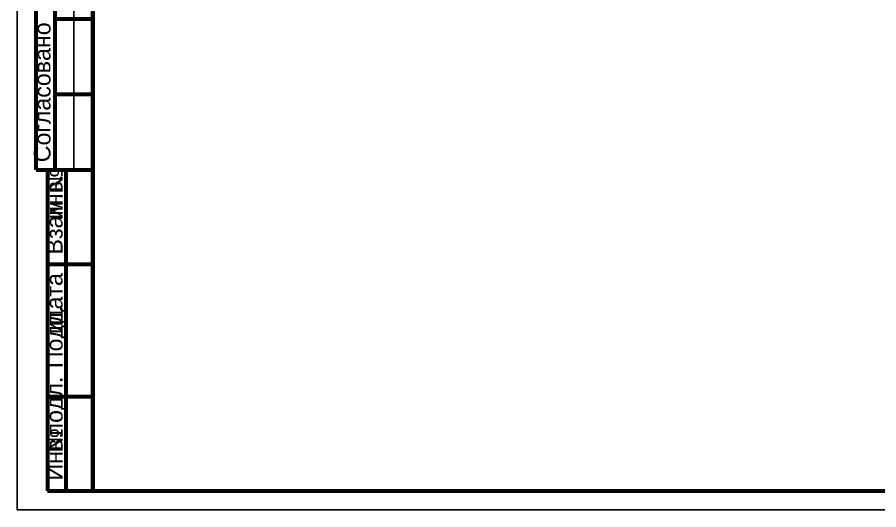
# Model space of a CAD drawing. Extents: x 8 to 21351, y 0 to 420.
# Drawn here: x 10871.4 to 11099.5, y 0.1 to 130.5 of the extents above; entities that cross this region are included whole.
import ezdxf

# ---------------------------------------------------------------- set-up
doc = ezdxf.new("R2010")
doc.units = 0
doc.layers.add('TEY_REVIEW_AXIS', color=7, linetype='Continuous')
doc.layers.add('TEY_REVIEW_LEADER', color=7, linetype='Continuous')
doc.styles.add('TEYPDFCAD_TEXT', font='arial.ttf')

msp = doc.modelspace()

# ---------------------------------------------------------------- linework, layer by layer
at = {"lineweight": 60}
for p, q in [((10881.44, 130.09), (10891.43, 130.09)), ((10881.44, 110.09), (10891.43, 110.09)), ((10879.43, 30.1), (10891.43, 30.1))]:
    msp.add_line(p, q, dxfattribs=at)
at = {"layer": 'TEY_REVIEW_AXIS', "lineweight": 25}
for p, q in [((10871.43, 0.11), (10871.43, 296.97)), ((10886.43, 90.11), (10886.43, 155.09)), ((11291.31, 0.11), (10871.43, 0.11))]:
    msp.add_line(p, q, dxfattribs=at)
at = {"layer": 'TEY_REVIEW_AXIS', "lineweight": 60}
for p, q in [((10876.44, 90.11), (10876.44, 155.09)), ((10881.44, 90.11), (10881.44, 155.09)), ((10891.43, 5.1), (10891.43, 155.09)), ((10879.43, 90.11), (10879.43, 5.1)), ((10884.42, 5.1), (10884.42, 90.11))]:
    msp.add_line(p, q, dxfattribs=at)
msp.add_lwpolyline([(10891.43, 5.1), (11286.42, 5.1), (11286.42, 292.08), (10891.43, 292.08)], close=True, dxfattribs=at)
at = {"layer": 'TEY_REVIEW_LEADER', "lineweight": 60}
for p, q in [((10876.44, 90.11), (10891.43, 90.11)), ((10879.43, 65.09), (10891.43, 65.09)), ((10879.43, 5.1), (10891.43, 5.1))]:
    msp.add_line(p, q, dxfattribs=at)

# ---------------------------------------------------------------- texts
at = {"color": 7, "style": 'TEYPDFCAD_TEXT'}
for s, height, p in [('инв.', 4.392, (10883.43, 77.04)), ('дата', 4.392, (10883.43, 49.55)), ('Подп.', 4.392, (10883.43, 37.61)), ('и', 4.39, (10883.43, 46.62)), ('подл.', 4.392, (10883.43, 19.77)), ('№', 4.39, (10883.43, 15.15))]:
    msp.add_text(s, height=height, rotation=90, dxfattribs=at).set_placement(p)
at = {"layer": 'TEY_REVIEW_LEADER', "color": 7, "style": 'TEYPDFCAD_TEXT'}
for s, height, p in [('Согласовано', 4.3921, (10880.23, 92.1)), ('№', 4.39, (10883.43, 84.12)), ('Взам.', 4.392, (10883.43, 67.67)), ('Инв.', 4.392, (10883.43, 7.85))]:
    msp.add_text(s, height=height, rotation=90, dxfattribs=at).set_placement(p)

doc.saveas('drawing.dxf')
